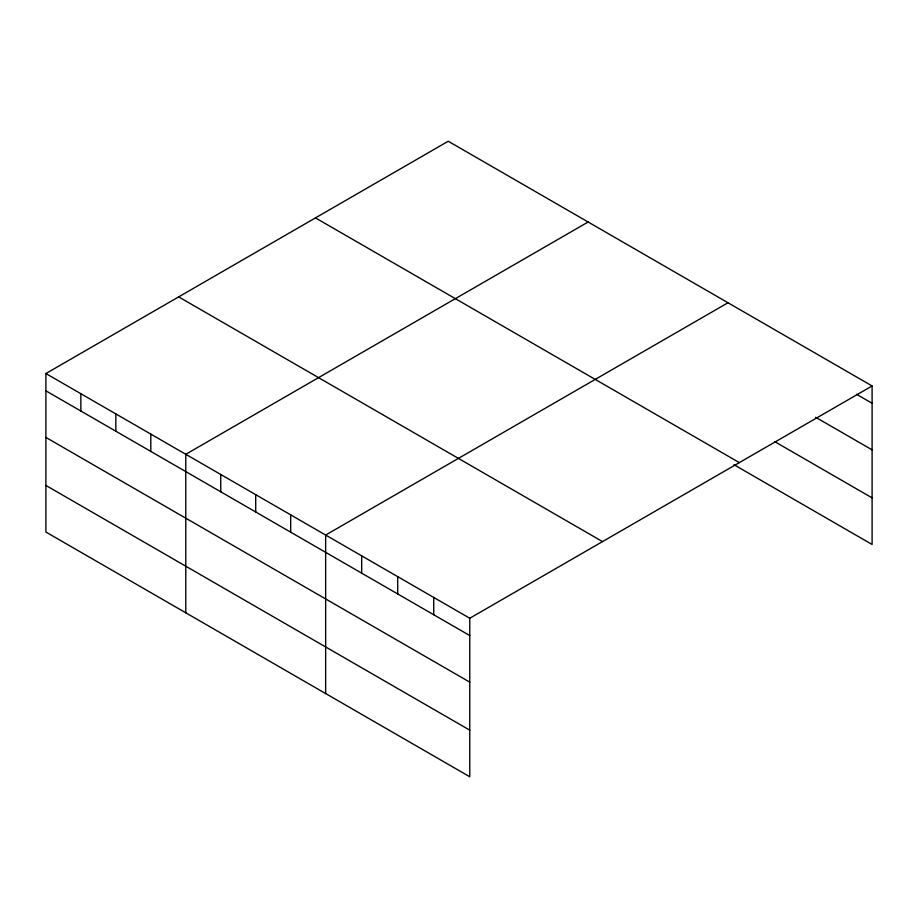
<?xml version="1.0" encoding="UTF-8"?>
<svg xmlns="http://www.w3.org/2000/svg" width="918" height="918" viewBox="0 0 918 918"><rect width="100%" height="100%" fill="white"/><g stroke="black" fill="none" stroke-linecap="round" stroke-linejoin="round"><path stroke-width="1.38" d="M469.764 682.143L469.764 618.25L45.9 373.534L45.9 532.038L469.764 776.754L469.764 682.143L45.9 437.427M45.9 373.534L448.236 141.246L872.1 385.962L872.1 544.466L733.987 464.726M588.117 222.007L185.78 454.295L185.78 612.788M727.985 302.756L325.649 535.045L325.649 693.549M469.764 618.25L872.1 385.962M856.483 394.247L872.1 403.266M815.654 417.277L872.1 449.854M774.826 441.707L872.1 497.866M315.471 217.899L739.334 462.615M178.666 296.881L602.529 541.597M45.9 390.839L469.764 635.554M45.9 485.438L469.764 730.154M433.732 597.446L433.732 614.75M397.701 576.653L397.701 593.946M361.681 555.849L361.681 573.153M290.685 514.86L290.685 532.153M255.709 494.664L255.709 511.969M220.745 474.48L220.745 491.784M150.804 434.099L150.804 451.404M115.84 413.915L115.84 431.219M80.864 393.73L80.864 411.023"/></g></svg>
